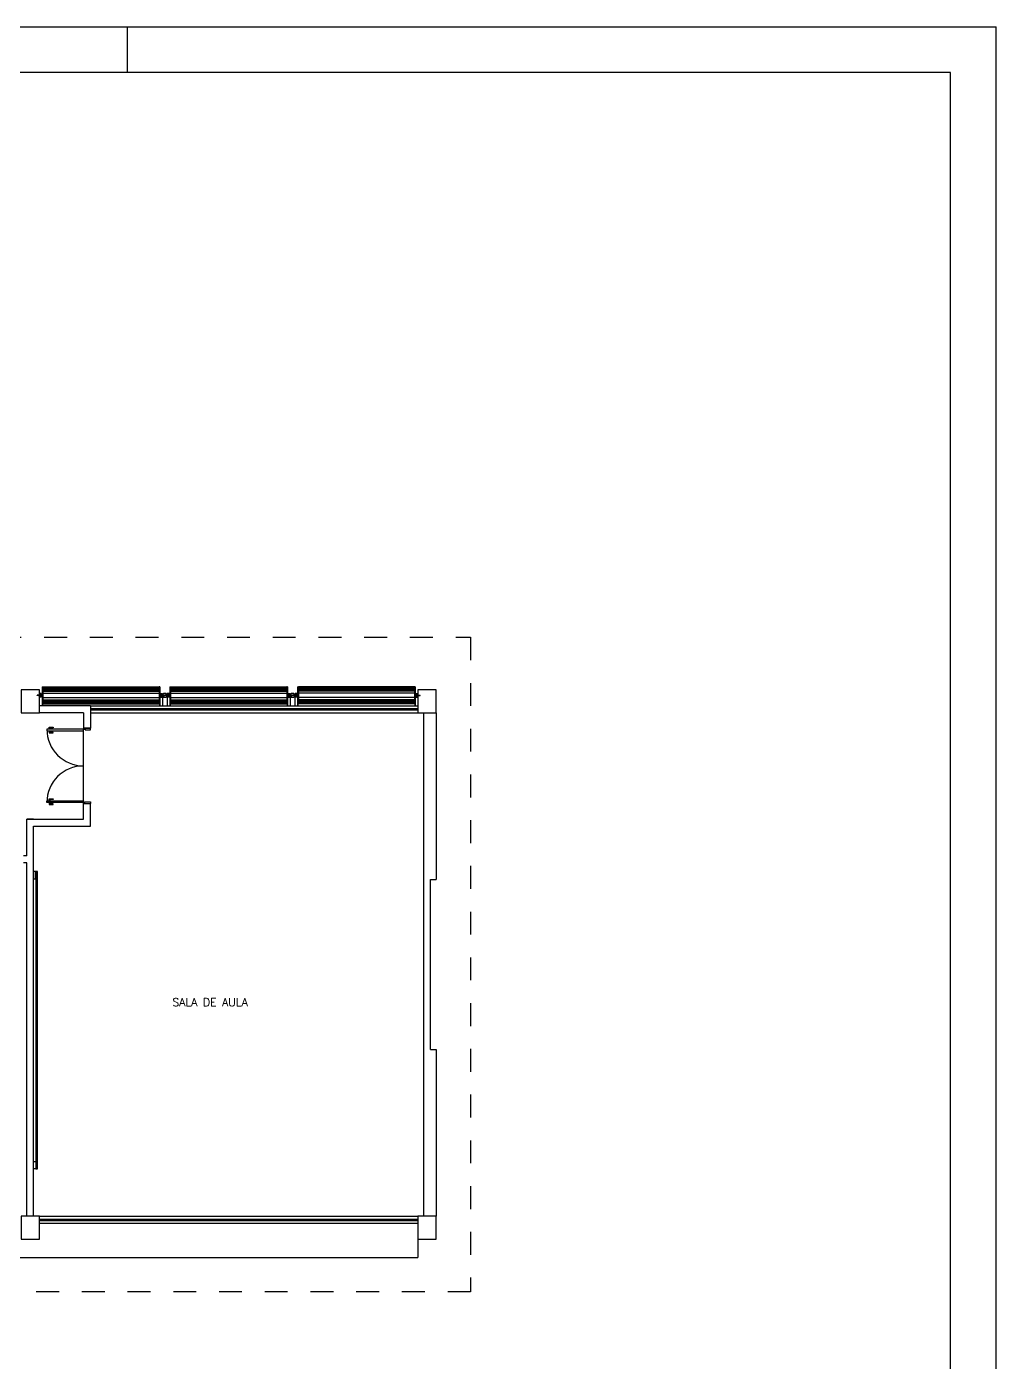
# Model space of a CAD drawing. Header units: millimetres. Extents: x -2485 to 3289, y -257 to 1952.
# Drawn here: x 29 to 33.24, y 35.91 to 41.75 of the extents above; entities that cross this region are included whole.
import ezdxf

# ---------------------------------------------------------------- set-up
doc = ezdxf.new("R2010")
doc.units = ezdxf.units.MM
doc.header["$LTSCALE"] = 0.3
doc.linetypes.add('CONTINUO', pattern=[0])
doc.linetypes.add('HIDDEN2', pattern=[0.1875, 0.125, -0.0625])
for name, color, linetype in [('PAREDE', 7, 'CONTINUO'), ('PILAR', 2, 'Continuous'), ('PROJEÇÃO', 11, 'HIDDEN2'), ('TEXTO', 3, 'Continuous')]:
    doc.layers.add(name, color=color, linetype=linetype)
doc.styles.add('ROMANS', font='romans.shx', dxfattribs={"height": 0.03})

msp = doc.modelspace()

# ---------------------------------------------------------------- linework, layer by layer
at = {"color": 4, "linetype": 'Continuous'}
for p in [(16.62, 41.746047), (33.24, 30.066047)]:
    msp.add_line(p, (33.24, 41.746047), dxfattribs=at)
at = {"color": 5, "linetype": 'Continuous'}
msp.add_line((29.44, 41.546047), (29.44, 41.746047), dxfattribs=at)
at = {"color": 12, "linetype": 'Continuous'}
for p, q in [((33.04, 41.546047), (17.12, 41.546047)), ((33.04, 30.330294), (33.04, 41.546047))]:
    msp.add_line(p, q, dxfattribs=at)
at = {"layer": 'PAREDE'}
for p, q in [((29.066825, 38.859512), (29.066825, 38.779136)), ((29.066825, 38.859512), (29.07005, 38.859512)), ((29.07005, 38.859512), (29.07005, 38.78509)), ((29.07005, 38.859101), (29.57768, 38.859101)), ((29.07005, 38.857031), (29.57768, 38.857031)), ((29.07005, 38.854388), (29.57768, 38.854388)), ((29.07005, 38.851745), (29.57768, 38.851745)), ((29.07005, 38.84646), (29.57768, 38.84646)), ((29.07005, 38.841174), (29.57768, 38.841174)), ((29.57768, 38.859512), (29.57768, 38.78509)), ((29.580905, 38.859512), (29.57768, 38.859512)), ((29.580905, 38.859512), (29.580905, 38.779136)), ((29.625425, 38.859512), (29.625425, 38.779136)), ((29.625425, 38.859512), (29.62865, 38.859512)), ((29.62865, 38.859512), (29.62865, 38.78509)), ((29.62865, 38.859101), (30.13628, 38.859101)), ((29.62865, 38.857031), (30.13628, 38.857031)), ((29.62865, 38.854388), (30.13628, 38.854388)), ((29.62865, 38.851745), (30.13628, 38.851745)), ((29.62865, 38.84646), (30.13628, 38.84646)), ((29.62865, 38.841174), (30.13628, 38.841174)), ((30.13628, 38.859512), (30.13628, 38.78509)), ((30.139505, 38.859512), (30.13628, 38.859512)), ((30.139505, 38.859512), (30.139505, 38.779136)), ((30.184025, 38.859512), (30.184025, 38.779136)), ((30.184025, 38.859512), (30.18725, 38.859512)), ((30.18725, 38.859512), (30.18725, 38.78509)), ((30.69488, 38.859101), (30.18725, 38.859101)), ((30.69488, 38.857031), (30.18725, 38.857031)), ((30.69488, 38.854388), (30.18725, 38.854388)), ((30.69488, 38.851745), (30.18725, 38.851745)), ((30.69488, 38.84646), (30.18725, 38.84646)), ((30.69488, 38.841174), (30.18725, 38.841174)), ((30.69488, 38.859512), (30.69488, 38.78509)), ((30.698105, 38.859512), (30.69488, 38.859512)), ((30.698105, 38.859512), (30.698105, 38.779136)), ((29.046297, 38.822755), (29.044812, 38.822957)), ((29.044812, 38.821678), (29.044812, 38.822957)), ((29.046297, 38.82188), (29.044812, 38.821678)), ((29.046297, 38.822755), (29.046297, 38.82188)), ((29.051324, 38.822755), (29.046297, 38.822755)), ((29.051324, 38.82188), (29.046297, 38.82188)), ((29.046388, 38.822755), (29.046388, 38.82188)), ((29.054901, 38.822755), (29.051938, 38.822755)), ((29.054901, 38.82188), (29.051938, 38.82188)), ((29.055482, 38.829749), (29.055482, 38.814853)), ((29.06293, 38.829749), (29.055482, 38.829749)), ((29.06293, 38.814853), (29.055482, 38.814853)), ((29.062434, 38.829253), (29.055978, 38.829253)), ((29.055978, 38.829253), (29.055978, 38.815349)), ((29.055978, 38.82415), (29.056391, 38.82415)), ((29.055978, 38.820459), (29.055978, 38.82415)), ((29.055978, 38.820459), (29.056398, 38.820459)), ((29.062434, 38.815349), (29.055978, 38.815349)), ((29.056391, 38.820459), (29.056391, 38.82415)), ((29.056391, 38.823289), (29.057247, 38.823289)), ((29.056391, 38.82292), (29.057247, 38.82292)), ((29.056391, 38.821689), (29.057247, 38.821689)), ((29.056391, 38.82132), (29.057247, 38.82132)), ((29.057247, 38.82132), (29.057247, 38.823289)), ((29.057701, 38.822794), (29.057247, 38.821828)), ((29.057247, 38.822674), (29.05751, 38.822673)), ((29.057507, 38.822672), (29.057247, 38.822117)), ((29.057297, 38.821934), (29.057736, 38.821934)), ((29.057507, 38.822672), (29.057701, 38.822794)), ((29.057644, 38.822673), (29.058084, 38.822673)), ((29.058082, 38.822672), (29.057679, 38.821811)), ((29.057679, 38.821811), (29.057872, 38.821934)), ((29.058276, 38.822794), (29.057872, 38.821934)), ((29.057872, 38.821934), (29.05828, 38.821934)), ((29.058082, 38.822672), (29.058276, 38.822794)), ((29.058219, 38.822673), (29.058629, 38.822673)), ((29.058625, 38.82267), (29.058222, 38.82181)), ((29.058222, 38.82181), (29.058415, 38.821933)), ((29.058819, 38.822793), (29.058415, 38.821933)), ((29.058416, 38.821934), (29.058823, 38.821934)), ((29.058625, 38.82267), (29.058819, 38.822793)), ((29.058762, 38.822673), (29.059174, 38.822673)), ((29.059168, 38.822669), (29.058765, 38.821809)), ((29.058765, 38.821809), (29.058958, 38.821932)), ((29.059362, 38.822792), (29.058958, 38.821932)), ((29.058959, 38.821934), (29.059367, 38.821934)), ((29.059168, 38.822669), (29.059362, 38.822792)), ((29.059306, 38.822673), (29.059719, 38.822673)), ((29.059711, 38.822668), (29.059308, 38.821808)), ((29.059308, 38.821808), (29.059501, 38.821931)), ((29.059905, 38.822791), (29.059501, 38.821931)), ((29.059502, 38.821934), (29.059905, 38.821934)), ((29.059711, 38.822668), (29.059905, 38.822791)), ((29.06025, 38.822668), (29.059846, 38.821808)), ((29.059846, 38.821808), (29.06004, 38.821931)), ((29.059849, 38.822673), (29.060257, 38.822673)), ((29.060443, 38.822791), (29.06004, 38.821931)), ((29.060041, 38.821934), (29.06048, 38.821934)), ((29.06025, 38.822668), (29.060443, 38.822791)), ((29.060388, 38.822673), (29.060832, 38.822673)), ((29.060825, 38.822668), (29.060421, 38.821808)), ((29.060421, 38.821808), (29.060615, 38.821931)), ((29.061018, 38.822791), (29.060615, 38.821931)), ((29.060616, 38.821934), (29.06174, 38.821934)), ((29.060677, 38.824038), (29.060677, 38.820565)), ((29.066565, 38.824038), (29.060677, 38.824038)), ((29.066565, 38.820565), (29.060677, 38.820565)), ((29.060825, 38.822668), (29.061018, 38.822791)), ((29.060963, 38.822673), (29.06174, 38.822673)), ((29.061402, 38.824534), (29.061402, 38.820069)), ((29.063138, 38.824534), (29.061402, 38.824534)), ((29.063138, 38.820069), (29.061402, 38.820069)), ((29.061659, 38.821934), (29.061659, 38.822673)), ((29.06174, 38.821934), (29.06174, 38.822673)), ((29.062434, 38.829253), (29.062434, 38.815349)), ((29.06293, 38.829749), (29.06293, 38.814853)), ((29.065619, 38.825402), (29.063138, 38.825402)), ((29.063138, 38.825402), (29.063138, 38.8192)), ((29.065619, 38.8192), (29.063138, 38.8192)), ((29.065619, 38.825402), (29.065619, 38.8192)), ((29.066565, 38.82503), (29.065627, 38.82503)), ((29.065627, 38.82503), (29.065627, 38.819572)), ((29.065627, 38.824906), (29.066565, 38.824906)), ((29.065627, 38.824782), (29.066565, 38.824782)), ((29.065627, 38.824658), (29.066565, 38.824658)), ((29.065627, 38.824534), (29.066565, 38.824534)), ((29.065627, 38.824286), (29.066565, 38.824286)), ((29.065627, 38.824038), (29.066565, 38.824038)), ((29.065627, 38.823542), (29.066565, 38.823542)), ((29.065627, 38.821061), (29.066565, 38.821061)), ((29.065627, 38.820565), (29.066565, 38.820565)), ((29.065627, 38.820317), (29.066565, 38.820317)), ((29.065627, 38.820069), (29.066565, 38.820069)), ((29.065627, 38.819945), (29.066565, 38.819945)), ((29.065627, 38.81982), (29.066565, 38.81982)), ((29.065627, 38.819696), (29.066565, 38.819696)), ((29.066565, 38.819572), (29.065627, 38.819572)), ((29.066081, 38.78509), (29.066081, 38.779136)), ((29.066825, 38.78509), (29.066081, 38.78509)), ((29.066565, 38.82503), (29.066565, 38.819572)), ((29.067569, 38.804936), (29.066825, 38.804936)), ((29.066825, 38.78509), (29.07005, 38.78509)), ((29.067569, 38.804936), (29.067569, 38.779136)), ((29.07005, 38.832364), (29.57768, 38.832364)), ((29.07005, 38.812238), (29.57768, 38.812238)), ((29.07005, 38.803429), (29.57768, 38.803429)), ((29.07005, 38.798143), (29.57768, 38.798143)), ((29.07005, 38.792857), (29.57768, 38.792857)), ((29.07005, 38.790214), (29.57768, 38.790214)), ((29.07005, 38.787571), (29.57768, 38.787571)), ((29.07005, 38.785487), (29.57768, 38.785487)), ((29.580905, 38.78509), (29.57768, 38.78509)), ((29.580161, 38.804936), (29.580161, 38.779136)), ((29.580905, 38.78509), (29.581649, 38.78509)), ((29.581165, 38.82503), (29.582103, 38.82503)), ((29.581165, 38.82503), (29.581165, 38.819572)), ((29.582103, 38.824906), (29.581165, 38.824906)), ((29.582103, 38.824782), (29.581165, 38.824782)), ((29.582103, 38.824658), (29.581165, 38.824658)), ((29.582103, 38.824534), (29.581165, 38.824534)), ((29.582103, 38.824286), (29.581165, 38.824286)), ((29.582103, 38.824038), (29.581165, 38.824038)), ((29.581165, 38.824038), (29.587053, 38.824038)), ((29.582103, 38.823542), (29.581165, 38.823542)), ((29.582103, 38.821061), (29.581165, 38.821061)), ((29.582103, 38.820565), (29.581165, 38.820565)), ((29.581165, 38.820565), (29.587053, 38.820565)), ((29.582103, 38.820317), (29.581165, 38.820317)), ((29.582103, 38.820069), (29.581165, 38.820069)), ((29.582103, 38.819945), (29.581165, 38.819945)), ((29.582103, 38.81982), (29.581165, 38.81982)), ((29.582103, 38.819696), (29.581165, 38.819696)), ((29.581165, 38.819572), (29.582103, 38.819572)), ((29.581649, 38.78509), (29.581649, 38.779136)), ((29.582103, 38.82503), (29.582103, 38.819572)), ((29.582111, 38.825402), (29.584592, 38.825402)), ((29.582111, 38.825402), (29.582111, 38.8192)), ((29.582111, 38.8192), (29.584592, 38.8192)), ((29.584592, 38.825402), (29.584592, 38.8192)), ((29.584592, 38.824534), (29.586328, 38.824534)), ((29.584592, 38.820069), (29.586328, 38.820069)), ((29.5848, 38.829749), (29.5848, 38.814853)), ((29.5848, 38.829749), (29.592248, 38.829749)), ((29.5848, 38.814853), (29.592248, 38.814853)), ((29.585296, 38.829253), (29.591752, 38.829253)), ((29.585296, 38.829253), (29.585296, 38.815349)), ((29.585296, 38.815349), (29.591752, 38.815349)), ((29.58599, 38.821934), (29.58599, 38.822673)), ((29.586767, 38.822673), (29.58599, 38.822673)), ((29.587114, 38.821934), (29.58599, 38.821934)), ((29.586071, 38.821934), (29.586071, 38.822673)), ((29.586328, 38.824534), (29.586328, 38.820069)), ((29.586905, 38.822668), (29.586712, 38.822791)), ((29.586712, 38.822791), (29.587115, 38.821931)), ((29.587342, 38.822673), (29.586898, 38.822673)), ((29.586905, 38.822668), (29.587309, 38.821808)), ((29.587053, 38.824038), (29.587053, 38.820565)), ((29.587309, 38.821808), (29.587115, 38.821931)), ((29.587689, 38.821934), (29.58725, 38.821934)), ((29.58748, 38.822668), (29.587287, 38.822791)), ((29.587287, 38.822791), (29.58769, 38.821931)), ((29.587881, 38.822673), (29.587473, 38.822673)), ((29.58748, 38.822668), (29.587884, 38.821808)), ((29.587884, 38.821808), (29.58769, 38.821931)), ((29.588228, 38.821934), (29.587825, 38.821934)), ((29.587826, 38.822791), (29.588229, 38.821931)), ((29.588019, 38.822668), (29.587826, 38.822791)), ((29.588424, 38.822673), (29.588011, 38.822673)), ((29.588019, 38.822668), (29.588422, 38.821808)), ((29.588422, 38.821808), (29.588229, 38.821931)), ((29.588771, 38.821934), (29.588363, 38.821934)), ((29.588369, 38.822792), (29.588772, 38.821932)), ((29.588562, 38.822669), (29.588369, 38.822792)), ((29.588968, 38.822673), (29.588556, 38.822673)), ((29.588562, 38.822669), (29.588965, 38.821809)), ((29.588965, 38.821809), (29.588772, 38.821932)), ((29.589315, 38.821934), (29.588907, 38.821934)), ((29.588912, 38.822793), (29.589315, 38.821933)), ((29.589105, 38.82267), (29.588912, 38.822793)), ((29.589511, 38.822673), (29.589101, 38.822673)), ((29.589105, 38.82267), (29.589508, 38.82181)), ((29.589508, 38.82181), (29.589315, 38.821933)), ((29.589858, 38.821934), (29.58945, 38.821934)), ((29.589455, 38.822794), (29.589858, 38.821934)), ((29.589648, 38.822672), (29.589455, 38.822794)), ((29.590086, 38.822673), (29.589646, 38.822673)), ((29.589648, 38.822672), (29.590051, 38.821811)), ((29.590051, 38.821811), (29.589858, 38.821934)), ((29.590433, 38.821934), (29.589994, 38.821934)), ((29.590223, 38.822672), (29.590029, 38.822794)), ((29.590029, 38.822794), (29.590483, 38.821828)), ((29.590483, 38.822674), (29.59022, 38.822673)), ((29.590223, 38.822672), (29.590483, 38.822117)), ((29.59134, 38.823289), (29.590483, 38.823289)), ((29.590483, 38.82132), (29.590483, 38.823289)), ((29.59134, 38.82292), (29.590483, 38.82292)), ((29.59134, 38.821689), (29.590483, 38.821689)), ((29.59134, 38.82132), (29.590483, 38.82132)), ((29.591752, 38.820459), (29.591332, 38.820459)), ((29.591752, 38.82415), (29.59134, 38.82415)), ((29.59134, 38.820459), (29.59134, 38.82415)), ((29.591752, 38.829253), (29.591752, 38.815349)), ((29.591752, 38.820459), (29.591752, 38.82415)), ((29.592248, 38.829749), (29.592248, 38.814853)), ((29.592829, 38.822755), (29.595792, 38.822755)), ((29.592829, 38.82188), (29.595792, 38.82188)), ((29.593165, 38.822317), (29.593165, 38.776301)), ((29.596406, 38.822755), (29.601433, 38.822755)), ((29.596406, 38.82188), (29.601433, 38.82188)), ((29.601342, 38.822755), (29.601342, 38.82188)), ((29.601433, 38.822755), (29.602918, 38.822957)), ((29.601433, 38.822755), (29.601433, 38.82188)), ((29.601433, 38.82188), (29.602918, 38.821678)), ((29.602918, 38.821678), (29.602918, 38.822957)), ((29.604897, 38.822755), (29.603412, 38.822957)), ((29.603412, 38.821678), (29.603412, 38.822957)), ((29.604897, 38.82188), (29.603412, 38.821678)), ((29.604897, 38.822755), (29.604897, 38.82188)), ((29.609924, 38.822755), (29.604897, 38.822755)), ((29.609924, 38.82188), (29.604897, 38.82188)), ((29.604988, 38.822755), (29.604988, 38.82188)), ((29.613501, 38.822755), (29.610538, 38.822755)), ((29.613501, 38.82188), (29.610538, 38.82188)), ((29.613165, 38.822317), (29.613165, 38.776301)), ((29.614082, 38.829749), (29.614082, 38.814853)), ((29.62153, 38.829749), (29.614082, 38.829749)), ((29.62153, 38.814853), (29.614082, 38.814853)), ((29.621034, 38.829253), (29.614578, 38.829253)), ((29.614578, 38.829253), (29.614578, 38.815349)), ((29.614578, 38.82415), (29.614991, 38.82415)), ((29.614578, 38.820459), (29.614578, 38.82415)), ((29.614578, 38.820459), (29.614998, 38.820459)), ((29.621034, 38.815349), (29.614578, 38.815349)), ((29.614991, 38.820459), (29.614991, 38.82415)), ((29.614991, 38.823289), (29.615847, 38.823289)), ((29.614991, 38.82292), (29.615847, 38.82292)), ((29.614991, 38.821689), (29.615847, 38.821689)), ((29.614991, 38.82132), (29.615847, 38.82132)), ((29.615847, 38.82132), (29.615847, 38.823289)), ((29.616301, 38.822794), (29.615847, 38.821828)), ((29.615847, 38.822674), (29.61611, 38.822673)), ((29.616107, 38.822672), (29.615847, 38.822117)), ((29.615897, 38.821934), (29.616336, 38.821934)), ((29.616107, 38.822672), (29.616301, 38.822794)), ((29.616244, 38.822673), (29.616684, 38.822673)), ((29.616682, 38.822672), (29.616279, 38.821811)), ((29.616279, 38.821811), (29.616472, 38.821934)), ((29.616876, 38.822794), (29.616472, 38.821934)), ((29.616472, 38.821934), (29.61688, 38.821934)), ((29.616682, 38.822672), (29.616876, 38.822794)), ((29.616819, 38.822673), (29.617229, 38.822673)), ((29.617225, 38.82267), (29.616822, 38.82181)), ((29.616822, 38.82181), (29.617015, 38.821933)), ((29.617419, 38.822793), (29.617015, 38.821933)), ((29.617016, 38.821934), (29.617423, 38.821934)), ((29.617225, 38.82267), (29.617419, 38.822793)), ((29.617362, 38.822673), (29.617774, 38.822673)), ((29.617768, 38.822669), (29.617365, 38.821809)), ((29.617365, 38.821809), (29.617558, 38.821932)), ((29.617962, 38.822792), (29.617558, 38.821932)), ((29.617559, 38.821934), (29.617967, 38.821934)), ((29.617768, 38.822669), (29.617962, 38.822792)), ((29.617906, 38.822673), (29.618319, 38.822673)), ((29.618311, 38.822668), (29.617908, 38.821808)), ((29.617908, 38.821808), (29.618101, 38.821931)), ((29.618505, 38.822791), (29.618101, 38.821931)), ((29.618102, 38.821934), (29.618505, 38.821934)), ((29.618311, 38.822668), (29.618505, 38.822791)), ((29.61885, 38.822668), (29.618446, 38.821808)), ((29.618446, 38.821808), (29.61864, 38.821931)), ((29.618449, 38.822673), (29.618857, 38.822673)), ((29.619043, 38.822791), (29.61864, 38.821931)), ((29.618641, 38.821934), (29.61908, 38.821934)), ((29.61885, 38.822668), (29.619043, 38.822791)), ((29.618988, 38.822673), (29.619432, 38.822673)), ((29.619425, 38.822668), (29.619021, 38.821808)), ((29.619021, 38.821808), (29.619215, 38.821931)), ((29.619618, 38.822791), (29.619215, 38.821931)), ((29.619216, 38.821934), (29.62034, 38.821934)), ((29.619277, 38.824038), (29.619277, 38.820565)), ((29.625165, 38.824038), (29.619277, 38.824038)), ((29.625165, 38.820565), (29.619277, 38.820565)), ((29.619425, 38.822668), (29.619618, 38.822791)), ((29.619563, 38.822673), (29.62034, 38.822673)), ((29.620002, 38.824534), (29.620002, 38.820069)), ((29.621738, 38.824534), (29.620002, 38.824534)), ((29.621738, 38.820069), (29.620002, 38.820069)), ((29.620259, 38.821934), (29.620259, 38.822673)), ((29.62034, 38.821934), (29.62034, 38.822673)), ((29.621034, 38.829253), (29.621034, 38.815349)), ((29.62153, 38.829749), (29.62153, 38.814853)), ((29.624219, 38.825402), (29.621738, 38.825402)), ((29.621738, 38.825402), (29.621738, 38.8192)), ((29.624219, 38.8192), (29.621738, 38.8192)), ((29.624219, 38.825402), (29.624219, 38.8192)), ((29.625165, 38.82503), (29.624227, 38.82503)), ((29.624227, 38.82503), (29.624227, 38.819572)), ((29.624227, 38.824906), (29.625165, 38.824906)), ((29.624227, 38.824782), (29.625165, 38.824782)), ((29.624227, 38.824658), (29.625165, 38.824658)), ((29.624227, 38.824534), (29.625165, 38.824534)), ((29.624227, 38.824286), (29.625165, 38.824286)), ((29.624227, 38.824038), (29.625165, 38.824038)), ((29.624227, 38.823542), (29.625165, 38.823542)), ((29.624227, 38.821061), (29.625165, 38.821061)), ((29.624227, 38.820565), (29.625165, 38.820565)), ((29.624227, 38.820317), (29.625165, 38.820317)), ((29.624227, 38.820069), (29.625165, 38.820069)), ((29.624227, 38.819945), (29.625165, 38.819945)), ((29.624227, 38.81982), (29.625165, 38.81982)), ((29.624227, 38.819696), (29.625165, 38.819696)), ((29.625165, 38.819572), (29.624227, 38.819572)), ((29.624681, 38.78509), (29.624681, 38.779136)), ((29.625425, 38.78509), (29.624681, 38.78509)), ((29.625165, 38.82503), (29.625165, 38.819572)), ((29.626169, 38.804936), (29.625425, 38.804936)), ((29.625425, 38.78509), (29.62865, 38.78509)), ((29.626169, 38.804936), (29.626169, 38.779136)), ((29.62865, 38.832364), (30.13628, 38.832364)), ((29.62865, 38.812238), (30.13628, 38.812238)), ((29.62865, 38.803429), (30.13628, 38.803429)), ((29.62865, 38.798143), (30.13628, 38.798143)), ((29.62865, 38.792857), (30.13628, 38.792857)), ((29.62865, 38.790214), (30.13628, 38.790214)), ((29.62865, 38.787571), (30.13628, 38.787571)), ((29.62865, 38.785487), (30.13628, 38.785487)), ((30.139505, 38.78509), (30.13628, 38.78509)), ((30.138761, 38.804936), (30.139505, 38.804936)), ((30.138761, 38.804936), (30.138761, 38.779136)), ((30.139505, 38.78509), (30.140249, 38.78509)), ((30.139765, 38.82503), (30.140703, 38.82503)), ((30.139765, 38.82503), (30.139765, 38.819572)), ((30.140703, 38.824906), (30.139765, 38.824906)), ((30.140703, 38.824782), (30.139765, 38.824782)), ((30.140703, 38.824658), (30.139765, 38.824658)), ((30.140703, 38.824534), (30.139765, 38.824534)), ((30.140703, 38.824286), (30.139765, 38.824286)), ((30.140703, 38.824038), (30.139765, 38.824038)), ((30.139765, 38.824038), (30.145653, 38.824038)), ((30.140703, 38.823542), (30.139765, 38.823542)), ((30.140703, 38.821061), (30.139765, 38.821061)), ((30.140703, 38.820565), (30.139765, 38.820565)), ((30.139765, 38.820565), (30.145653, 38.820565)), ((30.140703, 38.820317), (30.139765, 38.820317)), ((30.140703, 38.820069), (30.139765, 38.820069)), ((30.140703, 38.819945), (30.139765, 38.819945)), ((30.140703, 38.81982), (30.139765, 38.81982)), ((30.140703, 38.819696), (30.139765, 38.819696)), ((30.139765, 38.819572), (30.140703, 38.819572)), ((30.140249, 38.78509), (30.140249, 38.779136)), ((30.140703, 38.82503), (30.140703, 38.819572)), ((30.140711, 38.825402), (30.143192, 38.825402)), ((30.140711, 38.825402), (30.140711, 38.8192)), ((30.140711, 38.8192), (30.143192, 38.8192)), ((30.143192, 38.825402), (30.143192, 38.8192)), ((30.143192, 38.824534), (30.144928, 38.824534)), ((30.143192, 38.820069), (30.144928, 38.820069)), ((30.1434, 38.829749), (30.1434, 38.814853)), ((30.1434, 38.829749), (30.150848, 38.829749)), ((30.1434, 38.814853), (30.150848, 38.814853)), ((30.143896, 38.829253), (30.150352, 38.829253)), ((30.143896, 38.829253), (30.143896, 38.815349)), ((30.143896, 38.815349), (30.150352, 38.815349)), ((30.14459, 38.821934), (30.14459, 38.822673)), ((30.145367, 38.822673), (30.14459, 38.822673)), ((30.145714, 38.821934), (30.14459, 38.821934)), ((30.144671, 38.821934), (30.144671, 38.822673)), ((30.144928, 38.824534), (30.144928, 38.820069)), ((30.145505, 38.822668), (30.145312, 38.822791)), ((30.145312, 38.822791), (30.145715, 38.821931)), ((30.145942, 38.822673), (30.145498, 38.822673)), ((30.145505, 38.822668), (30.145909, 38.821808)), ((30.145653, 38.824038), (30.145653, 38.820565)), ((30.145909, 38.821808), (30.145715, 38.821931)), ((30.146289, 38.821934), (30.14585, 38.821934)), ((30.14608, 38.822668), (30.145887, 38.822791)), ((30.145887, 38.822791), (30.14629, 38.821931)), ((30.146481, 38.822673), (30.146073, 38.822673)), ((30.14608, 38.822668), (30.146484, 38.821808)), ((30.146484, 38.821808), (30.14629, 38.821931)), ((30.146828, 38.821934), (30.146425, 38.821934)), ((30.146426, 38.822791), (30.146829, 38.821931)), ((30.146619, 38.822668), (30.146426, 38.822791)), ((30.147024, 38.822673), (30.146611, 38.822673)), ((30.146619, 38.822668), (30.147022, 38.821808)), ((30.147022, 38.821808), (30.146829, 38.821931)), ((30.147371, 38.821934), (30.146963, 38.821934)), ((30.146969, 38.822792), (30.147372, 38.821932)), ((30.147162, 38.822669), (30.146969, 38.822792)), ((30.147568, 38.822673), (30.147156, 38.822673)), ((30.147162, 38.822669), (30.147565, 38.821809)), ((30.147565, 38.821809), (30.147372, 38.821932)), ((30.147915, 38.821934), (30.147507, 38.821934)), ((30.147512, 38.822793), (30.147915, 38.821933)), ((30.147705, 38.82267), (30.147512, 38.822793)), ((30.148111, 38.822673), (30.147701, 38.822673)), ((30.147705, 38.82267), (30.148108, 38.82181)), ((30.148108, 38.82181), (30.147915, 38.821933)), ((30.148458, 38.821934), (30.14805, 38.821934)), ((30.148055, 38.822794), (30.148458, 38.821934)), ((30.148248, 38.822672), (30.148055, 38.822794)), ((30.148686, 38.822673), (30.148246, 38.822673)), ((30.148248, 38.822672), (30.148651, 38.821811)), ((30.148651, 38.821811), (30.148458, 38.821934)), ((30.149033, 38.821934), (30.148594, 38.821934)), ((30.148823, 38.822672), (30.148629, 38.822794)), ((30.148629, 38.822794), (30.149083, 38.821828)), ((30.149083, 38.822674), (30.14882, 38.822673)), ((30.148823, 38.822672), (30.149083, 38.822117)), ((30.14994, 38.823289), (30.149083, 38.823289)), ((30.149083, 38.82132), (30.149083, 38.823289)), ((30.14994, 38.82292), (30.149083, 38.82292)), ((30.14994, 38.821689), (30.149083, 38.821689)), ((30.14994, 38.82132), (30.149083, 38.82132)), ((30.150352, 38.820459), (30.149932, 38.820459)), ((30.150352, 38.82415), (30.14994, 38.82415)), ((30.14994, 38.820459), (30.14994, 38.82415)), ((30.150352, 38.829253), (30.150352, 38.815349)), ((30.150352, 38.820459), (30.150352, 38.82415)), ((30.150848, 38.829749), (30.150848, 38.814853)), ((30.151429, 38.822755), (30.154392, 38.822755)), ((30.151429, 38.82188), (30.154392, 38.82188)), ((30.151765, 38.822317), (30.151765, 38.776301)), ((30.155006, 38.822755), (30.160033, 38.822755)), ((30.155006, 38.82188), (30.160033, 38.82188)), ((30.159942, 38.822755), (30.159942, 38.82188)), ((30.160033, 38.822755), (30.161518, 38.822957)), ((30.160033, 38.822755), (30.160033, 38.82188)), ((30.160033, 38.82188), (30.161518, 38.821678)), ((30.161518, 38.821678), (30.161518, 38.822957)), ((30.163497, 38.822755), (30.162012, 38.822957)), ((30.162012, 38.821678), (30.162012, 38.822957)), ((30.163497, 38.82188), (30.162012, 38.821678)), ((30.163497, 38.822755), (30.163497, 38.82188)), ((30.168524, 38.822755), (30.163497, 38.822755)), ((30.168524, 38.82188), (30.163497, 38.82188)), ((30.163588, 38.822755), (30.163588, 38.82188)), ((30.172101, 38.822755), (30.169138, 38.822755)), ((30.172101, 38.82188), (30.169138, 38.82188)), ((30.171765, 38.822317), (30.171765, 38.776301)), ((30.172682, 38.829749), (30.172682, 38.814853)), ((30.18013, 38.829749), (30.172682, 38.829749)), ((30.18013, 38.814853), (30.172682, 38.814853)), ((30.179634, 38.829253), (30.173178, 38.829253)), ((30.173178, 38.829253), (30.173178, 38.815349)), ((30.173178, 38.82415), (30.173591, 38.82415)), ((30.173178, 38.820459), (30.173178, 38.82415)), ((30.173178, 38.820459), (30.173598, 38.820459)), ((30.179634, 38.815349), (30.173178, 38.815349)), ((30.173591, 38.820459), (30.173591, 38.82415)), ((30.173591, 38.823289), (30.174447, 38.823289)), ((30.173591, 38.82292), (30.174447, 38.82292)), ((30.173591, 38.821689), (30.174447, 38.821689)), ((30.173591, 38.82132), (30.174447, 38.82132)), ((30.174447, 38.82132), (30.174447, 38.823289)), ((30.174901, 38.822794), (30.174447, 38.821828)), ((30.174447, 38.822674), (30.17471, 38.822673)), ((30.174707, 38.822672), (30.174447, 38.822117)), ((30.174497, 38.821934), (30.174936, 38.821934)), ((30.174707, 38.822672), (30.174901, 38.822794)), ((30.174844, 38.822673), (30.175284, 38.822673)), ((30.175282, 38.822672), (30.174879, 38.821811)), ((30.174879, 38.821811), (30.175072, 38.821934)), ((30.175476, 38.822794), (30.175072, 38.821934)), ((30.175072, 38.821934), (30.17548, 38.821934)), ((30.175282, 38.822672), (30.175476, 38.822794)), ((30.175419, 38.822673), (30.175829, 38.822673)), ((30.175825, 38.82267), (30.175422, 38.82181)), ((30.175422, 38.82181), (30.175615, 38.821933)), ((30.176019, 38.822793), (30.175615, 38.821933)), ((30.175616, 38.821934), (30.176023, 38.821934)), ((30.175825, 38.82267), (30.176019, 38.822793)), ((30.175962, 38.822673), (30.176374, 38.822673)), ((30.176368, 38.822669), (30.175965, 38.821809)), ((30.175965, 38.821809), (30.176158, 38.821932)), ((30.176562, 38.822792), (30.176158, 38.821932)), ((30.176159, 38.821934), (30.176567, 38.821934)), ((30.176368, 38.822669), (30.176562, 38.822792)), ((30.176506, 38.822673), (30.176919, 38.822673)), ((30.176911, 38.822668), (30.176508, 38.821808)), ((30.176508, 38.821808), (30.176701, 38.821931)), ((30.177105, 38.822791), (30.176701, 38.821931)), ((30.176702, 38.821934), (30.177105, 38.821934)), ((30.176911, 38.822668), (30.177105, 38.822791)), ((30.17745, 38.822668), (30.177046, 38.821808)), ((30.177046, 38.821808), (30.17724, 38.821931)), ((30.177049, 38.822673), (30.177457, 38.822673)), ((30.177643, 38.822791), (30.17724, 38.821931)), ((30.177241, 38.821934), (30.17768, 38.821934)), ((30.17745, 38.822668), (30.177643, 38.822791)), ((30.177588, 38.822673), (30.178032, 38.822673)), ((30.178025, 38.822668), (30.177621, 38.821808)), ((30.177621, 38.821808), (30.177815, 38.821931)), ((30.178218, 38.822791), (30.177815, 38.821931)), ((30.177816, 38.821934), (30.17894, 38.821934)), ((30.177877, 38.824038), (30.177877, 38.820565)), ((30.183765, 38.824038), (30.177877, 38.824038)), ((30.183765, 38.820565), (30.177877, 38.820565)), ((30.178025, 38.822668), (30.178218, 38.822791)), ((30.178163, 38.822673), (30.17894, 38.822673)), ((30.178602, 38.824534), (30.178602, 38.820069)), ((30.180338, 38.824534), (30.178602, 38.824534)), ((30.180338, 38.820069), (30.178602, 38.820069)), ((30.178859, 38.821934), (30.178859, 38.822673)), ((30.17894, 38.821934), (30.17894, 38.822673)), ((30.179634, 38.829253), (30.179634, 38.815349)), ((30.18013, 38.829749), (30.18013, 38.814853)), ((30.182819, 38.825402), (30.180338, 38.825402)), ((30.180338, 38.825402), (30.180338, 38.8192)), ((30.182819, 38.8192), (30.180338, 38.8192)), ((30.182819, 38.825402), (30.182819, 38.8192)), ((30.183765, 38.82503), (30.182827, 38.82503)), ((30.182827, 38.82503), (30.182827, 38.819572)), ((30.182827, 38.824906), (30.183765, 38.824906)), ((30.182827, 38.824782), (30.183765, 38.824782)), ((30.182827, 38.824658), (30.183765, 38.824658)), ((30.182827, 38.824534), (30.183765, 38.824534)), ((30.182827, 38.824286), (30.183765, 38.824286)), ((30.182827, 38.824038), (30.183765, 38.824038)), ((30.182827, 38.823542), (30.183765, 38.823542)), ((30.182827, 38.821061), (30.183765, 38.821061)), ((30.182827, 38.820565), (30.183765, 38.820565)), ((30.182827, 38.820317), (30.183765, 38.820317)), ((30.182827, 38.820069), (30.183765, 38.820069)), ((30.182827, 38.819945), (30.183765, 38.819945)), ((30.182827, 38.81982), (30.183765, 38.81982)), ((30.182827, 38.819696), (30.183765, 38.819696)), ((30.183765, 38.819572), (30.182827, 38.819572)), ((30.183281, 38.78509), (30.183281, 38.779136)), ((30.184025, 38.78509), (30.183281, 38.78509)), ((30.183765, 38.82503), (30.183765, 38.819572)), ((30.184769, 38.804936), (30.184025, 38.804936)), ((30.184025, 38.78509), (30.18725, 38.78509)), ((30.184769, 38.804936), (30.184769, 38.779136)), ((30.69488, 38.832364), (30.18725, 38.832364)), ((30.69488, 38.812238), (30.18725, 38.812238)), ((30.69488, 38.803429), (30.18725, 38.803429)), ((30.69488, 38.798143), (30.18725, 38.798143)), ((30.69488, 38.792857), (30.18725, 38.792857)), ((30.69488, 38.790214), (30.18725, 38.790214)), ((30.69488, 38.787571), (30.18725, 38.787571)), ((30.69488, 38.785487), (30.18725, 38.785487)), ((30.698105, 38.78509), (30.69488, 38.78509)), ((30.697361, 38.804936), (30.698105, 38.804936)), ((30.697361, 38.804936), (30.697361, 38.779136)), ((30.698105, 38.78509), (30.698849, 38.78509)), ((30.698365, 38.82503), (30.699303, 38.82503)), ((30.698365, 38.82503), (30.698365, 38.819572)), ((30.699303, 38.824906), (30.698365, 38.824906)), ((30.699303, 38.824782), (30.698365, 38.824782)), ((30.699303, 38.824658), (30.698365, 38.824658)), ((30.699303, 38.824534), (30.698365, 38.824534)), ((30.699303, 38.824286), (30.698365, 38.824286)), ((30.699303, 38.824038), (30.698365, 38.824038)), ((30.698365, 38.824038), (30.704253, 38.824038)), ((30.699303, 38.823542), (30.698365, 38.823542)), ((30.699303, 38.821061), (30.698365, 38.821061)), ((30.699303, 38.820565), (30.698365, 38.820565)), ((30.698365, 38.820565), (30.704253, 38.820565)), ((30.699303, 38.820317), (30.698365, 38.820317)), ((30.699303, 38.820069), (30.698365, 38.820069)), ((30.699303, 38.819945), (30.698365, 38.819945)), ((30.699303, 38.81982), (30.698365, 38.81982)), ((30.699303, 38.819696), (30.698365, 38.819696)), ((30.698365, 38.819572), (30.699303, 38.819572)), ((30.698849, 38.78509), (30.698849, 38.779136)), ((30.699303, 38.82503), (30.699303, 38.819572)), ((30.699311, 38.825402), (30.701792, 38.825402)), ((30.699311, 38.825402), (30.699311, 38.8192)), ((30.699311, 38.8192), (30.701792, 38.8192)), ((30.701792, 38.825402), (30.701792, 38.8192)), ((30.701792, 38.824534), (30.703528, 38.824534)), ((30.701792, 38.820069), (30.703528, 38.820069)), ((30.702, 38.829749), (30.702, 38.814853)), ((30.702, 38.829749), (30.709448, 38.829749)), ((30.702, 38.814853), (30.709448, 38.814853)), ((30.702496, 38.829253), (30.708952, 38.829253)), ((30.702496, 38.829253), (30.702496, 38.815349)), ((30.702496, 38.815349), (30.708952, 38.815349)), ((30.70319, 38.821934), (30.70319, 38.822673)), ((30.703967, 38.822673), (30.70319, 38.822673)), ((30.704314, 38.821934), (30.70319, 38.821934)), ((30.703271, 38.821934), (30.703271, 38.822673)), ((30.703528, 38.824534), (30.703528, 38.820069)), ((30.704105, 38.822668), (30.703912, 38.822791)), ((30.703912, 38.822791), (30.704315, 38.821931)), ((30.704542, 38.822673), (30.704098, 38.822673)), ((30.704105, 38.822668), (30.704509, 38.821808)), ((30.704253, 38.824038), (30.704253, 38.820565)), ((30.704509, 38.821808), (30.704315, 38.821931)), ((30.704889, 38.821934), (30.70445, 38.821934)), ((30.70468, 38.822668), (30.704487, 38.822791)), ((30.704487, 38.822791), (30.70489, 38.821931)), ((30.705081, 38.822673), (30.704673, 38.822673)), ((30.70468, 38.822668), (30.705084, 38.821808)), ((30.705084, 38.821808), (30.70489, 38.821931)), ((30.705428, 38.821934), (30.705025, 38.821934)), ((30.705026, 38.822791), (30.705429, 38.821931)), ((30.705219, 38.822668), (30.705026, 38.822791)), ((30.705624, 38.822673), (30.705211, 38.822673)), ((30.705219, 38.822668), (30.705622, 38.821808)), ((30.705622, 38.821808), (30.705429, 38.821931)), ((30.705971, 38.821934), (30.705563, 38.821934)), ((30.705569, 38.822792), (30.705972, 38.821932)), ((30.705762, 38.822669), (30.705569, 38.822792)), ((30.706168, 38.822673), (30.705756, 38.822673)), ((30.705762, 38.822669), (30.706165, 38.821809)), ((30.706165, 38.821809), (30.705972, 38.821932)), ((30.706515, 38.821934), (30.706107, 38.821934)), ((30.706112, 38.822793), (30.706515, 38.821933)), ((30.706305, 38.82267), (30.706112, 38.822793)), ((30.706711, 38.822673), (30.706301, 38.822673)), ((30.706305, 38.82267), (30.706708, 38.82181)), ((30.706708, 38.82181), (30.706515, 38.821933)), ((30.707058, 38.821934), (30.70665, 38.821934)), ((30.706655, 38.822794), (30.707058, 38.821934)), ((30.706848, 38.822672), (30.706655, 38.822794)), ((30.707286, 38.822673), (30.706846, 38.822673)), ((30.706848, 38.822672), (30.707251, 38.821811)), ((30.707251, 38.821811), (30.707058, 38.821934)), ((30.707633, 38.821934), (30.707194, 38.821934)), ((30.707423, 38.822672), (30.707229, 38.822794)), ((30.707229, 38.822794), (30.707683, 38.821828)), ((30.707683, 38.822674), (30.70742, 38.822673)), ((30.707423, 38.822672), (30.707683, 38.822117)), ((30.70854, 38.823289), (30.707683, 38.823289)), ((30.707683, 38.82132), (30.707683, 38.823289)), ((30.70854, 38.82292), (30.707683, 38.82292)), ((30.70854, 38.821689), (30.707683, 38.821689)), ((30.70854, 38.82132), (30.707683, 38.82132)), ((30.708952, 38.820459), (30.708532, 38.820459)), ((30.708952, 38.82415), (30.70854, 38.82415)), ((30.70854, 38.820459), (30.70854, 38.82415)), ((30.708952, 38.829253), (30.708952, 38.815349)), ((30.708952, 38.820459), (30.708952, 38.82415)), ((30.709448, 38.829749), (30.709448, 38.814853)), ((30.710029, 38.822755), (30.712992, 38.822755)), ((30.710029, 38.82188), (30.712992, 38.82188)), ((30.713606, 38.822755), (30.718633, 38.822755)), ((30.713606, 38.82188), (30.718633, 38.82188)), ((30.718542, 38.822755), (30.718542, 38.82188)), ((30.718633, 38.822755), (30.720118, 38.822957)), ((30.718633, 38.822755), (30.718633, 38.82188)), ((30.718633, 38.82188), (30.720118, 38.821678)), ((30.720118, 38.821678), (30.720118, 38.822957)), ((29.277365, 38.776301), (29.054365, 38.776301)), ((29.247365, 38.746301), (29.054365, 38.746301)), ((29.247365, 38.746301), (29.247365, 38.679006)), ((29.277365, 38.776301), (30.710365, 38.776301)), ((29.277365, 38.776301), (29.277365, 38.679006)), ((29.277365, 38.776301), (30.710365, 38.776301)), ((29.277365, 38.764301), (30.710365, 38.764301)), ((29.277365, 38.758301), (30.710365, 38.758301)), ((29.277365, 38.746301), (30.710365, 38.746301)), ((30.735365, 36.544301), (30.735365, 38.746301)), ((30.790365, 38.746301), (30.790365, 38.017301)), ((29.247365, 38.674006), (29.087365, 38.674006)), ((29.087365, 38.674006), (29.087365, 38.667006)), ((29.087365, 38.667006), (29.247365, 38.667006)), ((29.097865, 38.674006), (29.097865, 38.682756)), ((29.097865, 38.682756), (29.115365, 38.682756)), ((29.097865, 38.667006), (29.097865, 38.658256)), ((29.115365, 38.680568), (29.100665, 38.680568)), ((29.100665, 38.680568), (29.100665, 38.674006)), ((29.100665, 38.660443), (29.100665, 38.667006)), ((29.115365, 38.682756), (29.115365, 38.680568)), ((29.247365, 38.679006), (29.277365, 38.679006)), ((29.277365, 38.679006), (29.247365, 38.679006)), ((29.247365, 38.679006), (29.247365, 38.674006)), ((29.247365, 38.667006), (29.247365, 38.674006)), ((29.247365, 38.674006), (29.254365, 38.674006)), ((29.247365, 38.361006), (29.247365, 38.667006)), ((29.254365, 38.674006), (29.254365, 38.671506)), ((29.254365, 38.671506), (29.277365, 38.671506)), ((29.277365, 38.671506), (29.277365, 38.679006)), ((29.097865, 38.658256), (29.115365, 38.658256)), ((29.115365, 38.660443), (29.100665, 38.660443)), ((29.115365, 38.658256), (29.115365, 38.660443)), ((29.097865, 38.361006), (29.097865, 38.369756)), ((29.097865, 38.369756), (29.115365, 38.369756)), ((29.115365, 38.369756), (29.115365, 38.367568)), ((29.087365, 38.354006), (29.087365, 38.361006)), ((29.087365, 38.361006), (29.247365, 38.361006)), ((29.247365, 38.354006), (29.087365, 38.354006)), ((29.097865, 38.354006), (29.097865, 38.345256)), ((29.097865, 38.345256), (29.115365, 38.345256)), ((29.115365, 38.367568), (29.100665, 38.367568)), ((29.100665, 38.367568), (29.100665, 38.361006)), ((29.100665, 38.347443), (29.100665, 38.354006)), ((29.115365, 38.347443), (29.100665, 38.347443)), ((29.115365, 38.345256), (29.115365, 38.347443)), ((29.247365, 38.361006), (29.247365, 38.354006)), ((29.247365, 38.349006), (29.247365, 38.354006)), ((29.247365, 38.354006), (29.254365, 38.354006)), ((29.247365, 38.349006), (29.277365, 38.349006)), ((29.247365, 38.280301), (29.247365, 38.349006)), ((29.254365, 38.354006), (29.254365, 38.356506)), ((29.254365, 38.356506), (29.277365, 38.356506)), ((29.277365, 38.356506), (29.277365, 38.349006)), ((29.277365, 38.250301), (29.277365, 38.349006)), ((28.999365, 38.120301), (28.999365, 38.280301)), ((28.999365, 38.280301), (29.029365, 38.280301)), ((28.999365, 38.280301), (29.029365, 38.280301)), ((29.029365, 38.280301), (28.999365, 38.280301)), ((28.999365, 38.120301), (28.999365, 38.280301)), ((28.999365, 38.280301), (29.029365, 38.280301)), ((28.999365, 38.120301), (28.999365, 38.280301)), ((28.999365, 38.280301), (29.247365, 38.280301)), ((28.999365, 38.120301), (28.999365, 38.253301)), ((28.999365, 38.120301), (28.999365, 38.250301)), ((28.999365, 38.120301), (28.999365, 38.250301)), ((29.029365, 36.544301), (29.029365, 38.250301)), ((29.029365, 38.250301), (29.277365, 38.250301)), ((28.999365, 38.120301), (28.984365, 38.120301)), ((28.999365, 38.090301), (28.984365, 38.090301)), ((28.999365, 36.579301), (28.999365, 38.090301)), ((28.999365, 36.544301), (28.999365, 38.090301)), ((29.03866, 38.051837), (29.029365, 38.051837)), ((29.029365, 38.051837), (29.029365, 38.019738)), ((29.029365, 38.019738), (29.03866, 38.019738)), ((29.03866, 38.019738), (29.03866, 38.051837)), ((29.04566, 38.051837), (29.03866, 38.051837)), ((29.03866, 38.051837), (29.03866, 36.751837)), ((29.04566, 36.751837), (29.04566, 38.051837)), ((30.765365, 37.273301), (30.765365, 38.017301)), ((30.765365, 38.017301), (30.790365, 38.017301)), ((30.765365, 37.273301), (30.790365, 37.273301)), ((30.790365, 37.273301), (30.790365, 36.544301)), ((29.029365, 36.751837), (29.029365, 36.783936)), ((29.029365, 36.783936), (29.03866, 36.783936)), ((29.03866, 36.751837), (29.029365, 36.751837)), ((29.03866, 36.783936), (29.03866, 36.751837)), ((29.03866, 36.751837), (29.04566, 36.751837)), ((29.054365, 36.544301), (30.710365, 36.544301)), ((29.054365, 36.532301), (30.710365, 36.532301)), ((29.054365, 36.526301), (30.710365, 36.526301)), ((29.054365, 36.514301), (30.710365, 36.514301)), ((30.710365, 36.444301), (30.710365, 36.364301)), ((22.110365, 36.364296), (30.710365, 36.364301))]:
    msp.add_line(p, q, dxfattribs=at)
for centre, radius in [((29.603165, 38.822317), 0.01), ((29.603165, 38.822317), 0.009), ((30.161765, 38.822317), 0.01), ((30.161765, 38.822317), 0.01), ((30.161765, 38.822317), 0.009)]:
    msp.add_circle(centre, radius, dxfattribs=at)
for centre, radius, start, end in [((29.05134, 38.822123), 0.000244, 114.5878156, 266.3501021), ((29.05113, 38.822581), 0.000261, 294.5878156, 41.7858079), ((29.052132, 38.822581), 0.000261, 138.2141921, 245.4121844), ((29.051923, 38.822123), 0.000244, 273.6498979, 65.4121844), ((29.057063, 38.823104), 0.000185, 271.5255079, 88.4744921), ((29.056104, 38.822304), 0.001143, 327.4517901, 32.5482099), ((29.057065, 38.821505), 0.000185, 270.9265863, 89.0734137), ((29.590665, 38.821505), 0.000185, 90.9265863, 269.0734137), ((29.590667, 38.823104), 0.000185, 91.5255079, 268.4744921), ((29.591626, 38.822304), 0.001143, 147.4517901, 212.5482099), ((29.595807, 38.822123), 0.000244, 114.5878156, 266.3501021), ((29.595598, 38.822581), 0.000261, 294.5878156, 41.7858079), ((29.5966, 38.822581), 0.000261, 138.2141921, 245.4121844), ((29.59639, 38.822123), 0.000244, 273.6498979, 65.4121844), ((29.60994, 38.822123), 0.000244, 114.5878156, 266.3501021), ((29.60973, 38.822581), 0.000261, 294.5878156, 41.7858079), ((29.610732, 38.822581), 0.000261, 138.2141921, 245.4121844), ((29.610523, 38.822123), 0.000244, 273.6498979, 65.4121844), ((29.615663, 38.823104), 0.000185, 271.5255079, 88.4744921), ((29.614704, 38.822304), 0.001143, 327.4517901, 32.5482099), ((29.615665, 38.821505), 0.000185, 270.9265863, 89.0734137), ((30.149265, 38.821505), 0.000185, 90.9265863, 269.0734137), ((30.149267, 38.823104), 0.000185, 91.5255079, 268.4744921), ((30.150226, 38.822304), 0.001143, 147.4517901, 212.5482099), ((30.154407, 38.822123), 0.000244, 114.5878156, 266.3501021), ((30.154198, 38.822581), 0.000261, 294.5878156, 41.7858079), ((30.1552, 38.822581), 0.000261, 138.2141921, 245.4121844), ((30.15499, 38.822123), 0.000244, 273.6498979, 65.4121844), ((30.16854, 38.822123), 0.000244, 114.5878156, 266.3501021), ((30.16833, 38.822581), 0.000261, 294.5878156, 41.7858079), ((30.169332, 38.822581), 0.000261, 138.2141921, 245.4121844), ((30.169123, 38.822123), 0.000244, 273.6498979, 65.4121844), ((30.174263, 38.823104), 0.000185, 271.5255079, 88.4744921), ((30.173304, 38.822304), 0.001143, 327.4517901, 32.5482099), ((30.174265, 38.821505), 0.000185, 270.9265863, 89.0734137), ((30.707865, 38.821505), 0.000185, 90.9265863, 269.0734137), ((30.707867, 38.823104), 0.000185, 91.5255079, 268.4744921), ((30.708826, 38.822304), 0.001143, 147.4517901, 212.5482099), ((30.713007, 38.822123), 0.000244, 114.5878156, 266.3501021), ((30.712798, 38.822581), 0.000261, 294.5878156, 41.7858079), ((30.7138, 38.822581), 0.000261, 138.2141921, 245.4121844), ((30.71359, 38.822123), 0.000244, 273.6498979, 65.4121844), ((29.247365, 38.674006), 0.16, 180, 270), ((29.247365, 38.354006), 0.16, 90, 180)]:
    msp.add_arc(centre, radius, start, end, dxfattribs=at)
at = {"layer": 'PILAR'}
for points in [[(28.974365, 38.746301), (29.054365, 38.746301), (29.054365, 38.846301), (28.974365, 38.846301)], [(30.710365, 38.746301), (30.790365, 38.746301), (30.790365, 38.846301), (30.710365, 38.846301)], [(28.974365, 36.444301), (29.054365, 36.444301), (29.054365, 36.544301), (28.974365, 36.544301)], [(30.710365, 36.444301), (30.790365, 36.444301), (30.790365, 36.544301), (30.710365, 36.544301)]]:
    msp.add_lwpolyline(points, close=True, dxfattribs=at)
at = {"layer": 'PROJEÇÃO'}
for p, q in [((23.475365, 39.076301), (30.940365, 39.076301)), ((30.940365, 39.076301), (30.940365, 36.214301)), ((30.940365, 36.214301), (22.085365, 36.214301))]:
    msp.add_line(p, q, dxfattribs=at)

# ---------------------------------------------------------------- texts
at = {"layer": 'TEXTO', "insert": (29.801041, 37.480535), "char_height": 0.035, "width": 1, "attachment_point": 5, "style": 'ROMANS'}
msp.add_mtext('{\\Fromans.shx|c0;SALA DE AULA}', dxfattribs=at)

doc.saveas('drawing.dxf')
